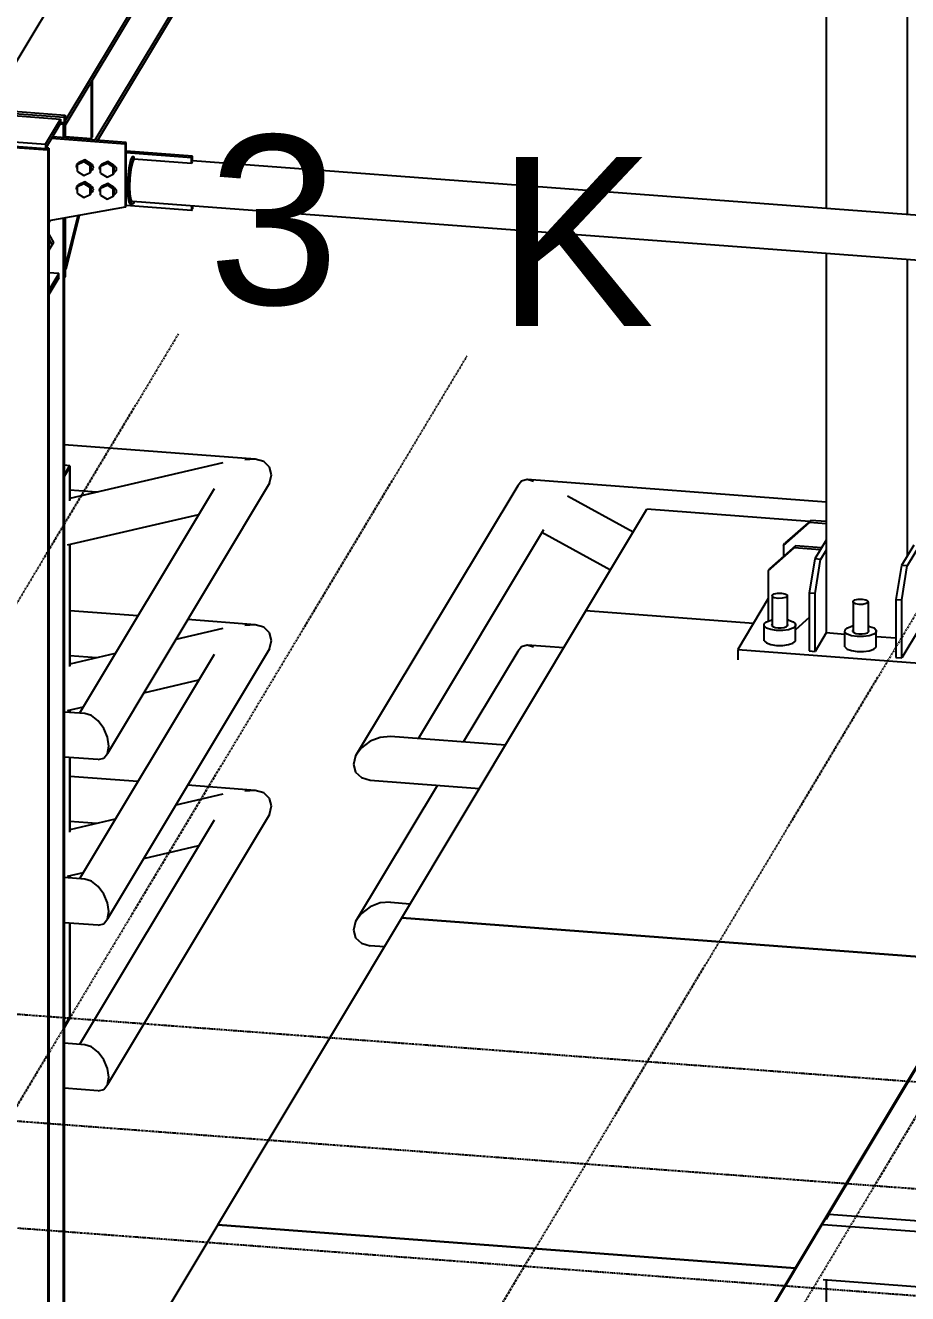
# Model space of a CAD drawing. Header units: millimetres. Extents: x -57554 to 16546, y 2142 to 98430.
# Drawn here: x -45402 to -43908, y 93342 to 95490 of the extents above; entities that cross this region are included whole.
import ezdxf

# ---------------------------------------------------------------- set-up
doc = ezdxf.new("R2010")
doc.units = ezdxf.units.MM
doc.linetypes.add('DXK_LINE_DOT3', pattern=[5.9187, 2.979, -0.9799, 0.9799, -0.9799])
doc.styles.add('Arial', font='ARIAL.TTF', dxfattribs={"height": 0.2})

msp = doc.modelspace()

# ---------------------------------------------------------------- linework, layer by layer
at = {"color": 2, "linetype": 'Continuous'}
for p, q in [((-44048.1, 97712.1), (-45466.3, 95348.2)), ((-45334.7, 95329), (-43911.1, 97701.8)), ((-45334.7, 95321), (-43911.1, 97693.9)), ((-44640.8, 96369.2), (-45284.6, 95296)), ((-44636.2, 96368.9), (-45280, 95295.7)), ((-44046, 96028.6), (-44046, 95180.2)), ((-43909, 96018.3), (-43909, 95169.9)), ((-45290.6, 95394.5), (-45290.6, 95298.3)), ((-45289, 95397.2), (-45289, 95301.1)), ((-45473.7, 95345.2), (-45336.8, 95334.9)), ((-45471.6, 95348.6), (-45334.7, 95338.3)), ((-45469.9, 95341.2), (-45342.7, 95331.6)), ((-45336.8, 95334.9), (-45334.7, 95338.3)), ((-45336.8, 95334.9), (-45336.8, 95300)), ((-45334.7, 95338.3), (-45334.7, 95299.8)), ((-45368.3, 95289), (-45342.7, 95331.6)), ((-45368.3, 95281.5), (-45342.7, 95324.1)), ((-45338.5, 95322.6), (-45343.4, 95322.9)), ((-45342.7, 95331.6), (-45342.7, 95324.1)), ((-45336.8, 95325.5), (-45342.7, 95326)), ((-45336.8, 95325.5), (-45338.5, 95322.6)), ((-45338.5, 95322.6), (-45338.5, 95300.1)), ((-45336.8, 95325.5), (-45336.8, 95300)), ((-45334.7, 95321), (-45334.7, 95329)), ((-45495.4, 95298.6), (-45368.3, 95289)), ((-45233, 95289.3), (-45358, 95298.7)), ((-45231.4, 95292), (-45356.3, 95301.5)), ((-45290.6, 95298.3), (-45334.7, 95301.7)), ((-45290.6, 95298.3), (-45289, 95301.1)), ((-45233, 95289.3), (-45231.4, 95292)), ((-45231.4, 95185.4), (-45231.4, 95292)), ((-45501.4, 95289.7), (-45364.4, 95279.4)), ((-45368.3, 95281.5), (-45495.4, 95291.1)), ((-45368.3, 95289), (-45368.3, 95281.5)), ((-45362.6, 95282.4), (-45367.5, 95282.7)), ((-45364.4, 95279.4), (-45362.6, 95282.4)), ((-45364.4, 95279.4), (-45364.4, 92165.4)), ((-45362.6, 95282.4), (-45362.6, 92168.4)), ((-45233, 95289.3), (-45233, 95182.7)), ((-45119.2, 95268.7), (-45231.4, 95277.2)), ((-45120.8, 95265.9), (-45231.4, 95274.3)), ((-45224.2, 95262), (-45227.1, 95248.4)), ((-45221.6, 95268.6), (-45224.2, 95262)), ((-45224.1, 95248.2), (-45221.2, 95261.8)), ((-45220.8, 95258.1), (-45223.4, 95246.1)), ((-45221.6, 95268.6), (-45218.6, 95268.4)), ((-45221.2, 95261.8), (-45218.6, 95268.4)), ((-45218.4, 95264.5), (-45220.8, 95258.1)), ((-45218.6, 95268.4), (-45218.6, 95263.7)), ((-45218.6, 95264.5), (-45218.6, 95263.7)), ((-45218.6, 95264.5), (-45120.8, 95257.1)), ((-45120.8, 95265.9), (-45119.2, 95268.7)), ((-45120.8, 95257.1), (-45120.8, 95265.9)), ((-45120.8, 95257.1), (-45119.2, 95259.9)), ((-45119.2, 95259.9), (-45119.2, 95268.7)), ((-42043.9, 95029.4), (-45119.2, 95261)), ((-45229, 95232.1), (-45229.7, 95215.6)), ((-45227.1, 95248.4), (-45229, 95232.1)), ((-45226.8, 95215.4), (-45226.1, 95231.9)), ((-45226.1, 95231.9), (-45224.1, 95248.2)), ((-45225.1, 95231.7), (-45225.7, 95217.1)), ((-45223.4, 95246.1), (-45225.1, 95231.7)), ((-45229.7, 95215.6), (-45229, 95201.3)), ((-45229.7, 95215.6), (-45226.8, 95215.4)), ((-45226.1, 95201.1), (-45226.8, 95215.4)), ((-45225.7, 95217.1), (-45225.1, 95204.5)), ((-45233, 95182.7), (-45231.4, 95185.4)), ((-45120.8, 95177.1), (-45231.4, 95185.4)), ((-45229, 95201.3), (-45227.1, 95191.5)), ((-45227.1, 95191.5), (-45224.2, 95187.6)), ((-45224.1, 95191.3), (-45226.1, 95201.1)), ((-45225.1, 95204.5), (-45223.4, 95195.8)), ((-45224.2, 95187.6), (-45221.2, 95187.4)), ((-45221.2, 95187.4), (-45224.1, 95191.3)), ((-45223.4, 95195.8), (-45220.8, 95192.4)), ((-45218.6, 95189.4), (-45221.2, 95187.4)), ((-41951.9, 94946.2), (-45220.8, 95192.4)), ((-45218.6, 95192.2), (-45218.6, 95189.4)), ((-45120.8, 95184.8), (-45120.8, 95177.1)), ((-45119.2, 95184.7), (-45119.2, 95179.9)), ((-45233, 95182.7), (-45362.6, 95159.2)), ((-45338.5, 95163.6), (-45338.5, 92208.6)), ((-45336.8, 95163.9), (-45336.8, 95060.9)), ((-45336.8, 95163.9), (-45336.8, 92211.5)), ((-45313.6, 95168.1), (-45334.7, 95082.7)), ((-45334.7, 95164.3), (-45334.7, 95064.3)), ((-45311.3, 95168.5), (-45333.9, 95077)), ((-45120.8, 95177.1), (-45119.2, 95179.9)), ((-44046, 95103.9), (-44046, 94461.3)), ((-45333.9, 95077), (-45334.7, 95082.7)), ((-45333.9, 95077), (-45334.7, 95077.1)), ((-43909, 95093.6), (-43909, 94591.3)), ((-45345.6, 95070.3), (-45362.6, 95071.6)), ((-45345.6, 95070.3), (-45362.6, 95042)), ((-45345.6, 95062.9), (-45362.6, 95034.5)), ((-45345.6, 95062.9), (-45345.6, 95070.3)), ((-45336.8, 95060.9), (-45334.7, 95064.3)), ((-45013.2, 94755.8), (-45336.8, 94780.2)), ((-45013.2, 94755.8), (-45030.4, 94754.6)), ((-44998.5, 94751.5), (-45013.2, 94755.8)), ((-45327.6, 94744.6), (-45336.8, 94745.3)), ((-45327.6, 94744.6), (-45336.8, 94729.3)), ((-45327.6, 94743.2), (-45336.8, 94727.9)), ((-45327.6, 94741.8), (-45336.8, 94726.5)), ((-45327.6, 94741.8), (-45327.6, 94744.6)), ((-45326.9, 94744.3), (-45327.6, 94744.3)), ((-45327.6, 94743.2), (-45326.9, 94744.3)), ((-45327.6, 94743.2), (-45327.6, 94685.2)), ((-45327.6, 94743.2), (-45327.6, 94685.2)), ((-45067.6, 94749.4), (-45326.9, 94689.1)), ((-45326.9, 94744.3), (-45326.9, 94686)), ((-44988.7, 94742.2), (-44998.5, 94751.5)), ((-44985.3, 94729.4), (-44988.7, 94742.2)), ((-44988.7, 94714.9), (-45263.2, 94257.4)), ((-44988.7, 94714.9), (-44985.3, 94729.4)), ((-44562.1, 94718.6), (-44568.4, 94710.5)), ((-44552.6, 94721.1), (-44562.1, 94718.6)), ((-44046, 94683), (-44552.6, 94721.1)), ((-44541.4, 94717.7), (-44552.6, 94721.1)), ((-45281.4, 94699.7), (-45326.9, 94703.2)), ((-45082.6, 94705.6), (-45310.6, 94325.5)), ((-44568.4, 94710.5), (-44842.9, 94253)), ((-44372.8, 94632.1), (-44483.8, 94693.2)), ((-44452.8, 94498.7), (-44349.4, 94671)), ((-44074, 94650.2), (-44349.4, 94671)), ((-45108.9, 94661.7), (-45331.7, 94610)), ((-44118.1, 94609.7), (-44074, 94648.5)), ((-44072, 94652), (-44116, 94613.2)), ((-44074, 94648.5), (-44072, 94652)), ((-44046, 94646.4), (-44074, 94648.5)), ((-44046, 94650), (-44072, 94652)), ((-44524.7, 94636.3), (-44737.1, 94282.3)), ((-44411.3, 94567.8), (-44527.5, 94631.7)), ((-45327.6, 94610.9), (-45327.6, 94404.6)), ((-45327.6, 94610.9), (-45327.6, 94404.6)), ((-45326.9, 94611.1), (-45326.9, 94405.5)), ((-44143.9, 94566.6), (-44099.9, 94605.4)), ((-44097.8, 94608.8), (-44141.9, 94570.1)), ((-44118.1, 94609.7), (-44116, 94613.2)), ((-44118.1, 94609.7), (-44118.1, 94591)), ((-44099.9, 94605.4), (-44097.8, 94608.8)), ((-44055.9, 94602.1), (-44099.9, 94605.4)), ((-44053.8, 94605.5), (-44097.8, 94608.8)), ((-44046, 94618.6), (-44065.1, 94586.7)), ((-44055.9, 94602.1), (-44053.8, 94605.5)), ((-43897.7, 94610.2), (-43918.4, 94575.7)), ((-43887.9, 94609.4), (-43908.6, 94574.9)), ((-44065.1, 94586.7), (-44074.5, 94529)), ((-44055.3, 94586), (-44065.1, 94586.7)), ((-44064.7, 94528.3), (-44055.3, 94586)), ((-44046, 94601.6), (-44055.3, 94586)), ((-44143.9, 94566.6), (-44141.9, 94570.1)), ((-44143.9, 94566.6), (-44143.9, 94481.3)), ((-43918.4, 94575.7), (-43927.7, 94518)), ((-43908.6, 94574.9), (-43918.4, 94575.7)), ((-43918, 94517.3), (-43908.6, 94574.9)), ((-44143.9, 94519.5), (-44195.7, 94433.3)), ((-44137.2, 94525.4), (-44134.2, 94527.5)), ((-44136.9, 94523), (-44137.2, 94525.4)), ((-44137.2, 94525.4), (-44137.2, 94473.1)), ((-44133.2, 94521), (-44136.9, 94523)), ((-44134.2, 94527.5), (-44128.5, 94528.8)), ((-44127.2, 94520), (-44133.2, 94521)), ((-44128.5, 94528.8), (-44121.8, 94529)), ((-44120.5, 94520.1), (-44127.2, 94520)), ((-44121.8, 94529), (-44115.8, 94527.9)), ((-44114.9, 94521.4), (-44120.5, 94520.1)), ((-44115.8, 94527.9), (-44112.2, 94525.9)), ((-44111.8, 94523.5), (-44114.9, 94521.4)), ((-44112.2, 94525.9), (-44111.8, 94523.5)), ((-44111.8, 94523.5), (-44111.8, 94473.1)), ((-44064.7, 94528.3), (-44074.5, 94529)), ((-44074.5, 94529), (-44074.5, 94430.9)), ((-44064.7, 94430.1), (-44064.7, 94528.3)), ((-43997.2, 94517.2), (-43991.6, 94518.5)), ((-43991.6, 94518.5), (-43984.9, 94518.7)), ((-43984.9, 94518.7), (-43978.9, 94517.6)), ((-45211.8, 94490.2), (-45326.9, 94498.9)), ((-44764.6, 93978.9), (-44452.8, 94498.7)), ((-44169.2, 94477.4), (-44452.8, 94498.7)), ((-44169.2, 94477.4), (-44452.8, 94498.7)), ((-44000.3, 94515.1), (-43997.2, 94517.2)), ((-44000, 94512.7), (-44000.3, 94515.1)), ((-44000.3, 94515.1), (-44000.3, 94462.8)), ((-43996.3, 94510.7), (-44000, 94512.7)), ((-43990.3, 94509.6), (-43996.3, 94510.7)), ((-43983.6, 94509.8), (-43990.3, 94509.6)), ((-43977.9, 94511.1), (-43983.6, 94509.8)), ((-43978.9, 94517.6), (-43975.2, 94515.6)), ((-43974.9, 94513.2), (-43977.9, 94511.1)), ((-43975.2, 94515.6), (-43974.9, 94513.2)), ((-43974.9, 94513.2), (-43974.9, 94462.8)), ((-43927.7, 94518), (-43918, 94517.3)), ((-43927.7, 94518), (-43927.7, 94419.8)), ((-43918, 94419.1), (-43918, 94517.3)), ((-45013.2, 94475.3), (-45127.4, 94483.9)), ((-45013.2, 94475.3), (-45030.4, 94474)), ((-44998.5, 94470.9), (-45013.2, 94475.3)), ((-44151.1, 94473.2), (-44150.9, 94476.9)), ((-44150.9, 94476.9), (-44146.8, 94480.3)), ((-44146.8, 94480.3), (-44139.2, 94482.9)), ((-44137.2, 94483.2), (-44139.2, 94482.9)), ((-44138.2, 94475.9), (-44138.3, 94474)), ((-44137.2, 94476.7), (-44138.2, 94475.9)), ((-44109.2, 94482.8), (-44111.8, 94483.2)), ((-44110.8, 94475.8), (-44111.8, 94476.7)), ((-44110.8, 94473.9), (-44110.8, 94475.8)), ((-44109.2, 94482.8), (-44101.9, 94480.1)), ((-44101.9, 94480.1), (-44098, 94476.6)), ((-44098, 94476.6), (-44098.1, 94472.9)), ((-44074.5, 94487.5), (-44098, 94466.8)), ((-44098, 94451.4), (-44098, 94476.6)), ((-45067.6, 94468.8), (-45147.5, 94450.3)), ((-44988.7, 94461.6), (-44998.5, 94470.9)), ((-44985.3, 94448.8), (-44988.7, 94461.6)), ((-44147.2, 94469.7), (-44151.1, 94473.2)), ((-44151.1, 94447.9), (-44151.1, 94473.2)), ((-44139.8, 94467), (-44147.2, 94469.7)), ((-44130.1, 94465.5), (-44139.8, 94467)), ((-44138.3, 94474), (-44136.3, 94472.2)), ((-44136.3, 94472.2), (-44132.5, 94470.8)), ((-44132.5, 94470.8), (-44127.4, 94470.1)), ((-44119.6, 94465.5), (-44130.1, 94465.5)), ((-44127.4, 94470.1), (-44122, 94470)), ((-44122, 94470), (-44116.9, 94470.7)), ((-44109.8, 94466.9), (-44119.6, 94465.5)), ((-44116.9, 94470.7), (-44113, 94472.1)), ((-44113, 94472.1), (-44110.8, 94473.9)), ((-44102.3, 94469.5), (-44109.8, 94466.9)), ((-44098.1, 94472.9), (-44102.3, 94469.5)), ((-44046, 94461.3), (-44064.7, 94430.1)), ((-44014.1, 94458.9), (-44046, 94461.3)), ((-44014.1, 94462.8), (-44014, 94466.6)), ((-44010.2, 94459.4), (-44014.1, 94462.8)), ((-44014.1, 94437.6), (-44014.1, 94462.8)), ((-44014, 94466.6), (-44009.8, 94470)), ((-44002.9, 94456.7), (-44010.2, 94459.4)), ((-44009.8, 94470), (-44002.3, 94472.6)), ((-43993.2, 94455.2), (-44002.9, 94456.7)), ((-44000.3, 94472.9), (-44002.3, 94472.6)), ((-44001.3, 94465.6), (-44001.4, 94463.7)), ((-44001.4, 94463.7), (-43999.3, 94461.9)), ((-44000.3, 94466.4), (-44001.3, 94465.6)), ((-43999.3, 94461.9), (-43995.5, 94460.5)), ((-43995.5, 94460.5), (-43990.5, 94459.7)), ((-43982.7, 94455.2), (-43993.2, 94455.2)), ((-43990.5, 94459.7), (-43985, 94459.7)), ((-43985, 94459.7), (-43980, 94460.4)), ((-43972.9, 94456.6), (-43982.7, 94455.2)), ((-43980, 94460.4), (-43976.1, 94461.8)), ((-43976.1, 94461.8), (-43973.9, 94463.6)), ((-43972.3, 94472.5), (-43974.9, 94472.9)), ((-43973.8, 94465.5), (-43974.9, 94466.4)), ((-43973.9, 94463.6), (-43973.8, 94465.5)), ((-43965.3, 94459.2), (-43972.9, 94456.6)), ((-43972.3, 94472.5), (-43964.9, 94469.8)), ((-43961.2, 94462.6), (-43965.3, 94459.2)), ((-43964.9, 94469.8), (-43961, 94466.3)), ((-43961, 94466.3), (-43961.2, 94462.6)), ((-43961, 94441.1), (-43961, 94466.3)), ((-43927.7, 94452.4), (-43961, 94454.9)), ((-43887.9, 94469.1), (-43918, 94419.1)), ((-44988.7, 94434.4), (-45263.2, 93976.9)), ((-44988.7, 94434.4), (-44985.3, 94448.8)), ((-44562.1, 94438.1), (-44568.4, 94430)), ((-44552.6, 94440.6), (-44562.1, 94438.1)), ((-44490.4, 94435.9), (-44552.6, 94440.6)), ((-44541.4, 94437.2), (-44552.6, 94440.6)), ((-44195.7, 94433.3), (-43804.4, 94403.8)), ((-44195.7, 94433.3), (-44195.7, 94416)), ((-44151.1, 94447.9), (-44147.2, 94444.4)), ((-44147.2, 94444.4), (-44139.8, 94441.8)), ((-44139.8, 94441.8), (-44130.1, 94440.3)), ((-44130.1, 94440.3), (-44119.6, 94440.3)), ((-44119.6, 94440.3), (-44109.8, 94441.6)), ((-44109.8, 94441.6), (-44102.3, 94444.2)), ((-44102.3, 94444.2), (-44098.1, 94447.7)), ((-44098.1, 94447.7), (-44098, 94451.4)), ((-44014.1, 94437.6), (-44010.2, 94434.1)), ((-44010.2, 94434.1), (-44002.9, 94431.5)), ((-43972.9, 94431.3), (-43965.3, 94433.9)), ((-43965.3, 94433.9), (-43961.2, 94437.4)), ((-43961.2, 94437.4), (-43961, 94441.1)), ((-45250, 94426.5), (-45326.9, 94408.6)), ((-45281.4, 94419.2), (-45326.9, 94422.6)), ((-45082.6, 94425), (-45310.6, 94044.9)), ((-44568.4, 94430), (-44660.5, 94276.5)), ((-44074.5, 94430.9), (-44064.7, 94430.1)), ((-44002.9, 94431.5), (-43993.2, 94430)), ((-43993.2, 94430), (-43982.7, 94429.9)), ((-43982.7, 94429.9), (-43972.9, 94431.3)), ((-43927.7, 94419.8), (-43918, 94419.1)), ((-45108.9, 94381.2), (-45202, 94359.6)), ((-45301.5, 94324.8), (-45336.8, 94327.4)), ((-45304.4, 94335.7), (-45331.7, 94329.4)), ((-45327.6, 94330.4), (-45327.6, 94326.7)), ((-45327.6, 94330.4), (-45327.6, 94326.7)), ((-45326.9, 94330.5), (-45326.9, 94326.7)), ((-45290.3, 94321.4), (-45301.5, 94324.8)), ((-45279.1, 94312.5), (-45290.3, 94321.4)), ((-45269.6, 94299.6), (-45279.1, 94312.5)), ((-45263.2, 94284.6), (-45269.6, 94299.6)), ((-45261, 94269.8), (-45263.2, 94284.6)), ((-44801.2, 94284.5), (-44818.5, 94277.9)), ((-44784, 94285.8), (-44801.2, 94284.5)), ((-44589.3, 94271.1), (-44784, 94285.8)), ((-45263.2, 94257.4), (-45261, 94269.8)), ((-44833.2, 94266.8), (-44842.9, 94253)), ((-44818.5, 94277.9), (-44833.2, 94266.8)), ((-45279.1, 94246.8), (-45336.8, 94251.1)), ((-45327.6, 94250.4), (-45327.6, 94124.1)), ((-45327.6, 94250.4), (-45327.6, 94124.1)), ((-45326.9, 94250.4), (-45326.9, 94125)), ((-45279.1, 94246.8), (-45269.6, 94249.3)), ((-45269.6, 94249.3), (-45263.2, 94257.4)), ((-44842.9, 94253), (-44846.4, 94238.6)), ((-45211.8, 94209.7), (-45326.9, 94218.4)), ((-44846.4, 94238.6), (-44842.9, 94225.7)), ((-44842.9, 94225.7), (-44833.2, 94216.4)), ((-45013.2, 94194.7), (-45127.4, 94203.3)), ((-44704.3, 94203.5), (-44842.9, 93972.4)), ((-44833.2, 94216.4), (-44818.5, 94212.1)), ((-44818.5, 94212.1), (-44633.1, 94198.1)), ((-45067.6, 94188.3), (-45147.5, 94169.7)), ((-45013.2, 94194.7), (-45030.4, 94193.5)), ((-44998.5, 94190.4), (-45013.2, 94194.7)), ((-44988.7, 94181.1), (-44998.5, 94190.4)), ((-44985.3, 94168.3), (-44988.7, 94181.1)), ((-44988.7, 94153.9), (-45263.2, 93696.3)), ((-44988.7, 94153.9), (-44985.3, 94168.3)), ((-45250, 94145.9), (-45326.9, 94128.1)), ((-45281.4, 94138.6), (-45326.9, 94142.1)), ((-45082.6, 94144.5), (-45310.6, 93764.4)), ((-45108.9, 94100.6), (-45202, 94079)), ((-45301.5, 94044.2), (-45336.8, 94046.9)), ((-45304.4, 94055.2), (-45331.7, 94048.9)), ((-45327.6, 94049.8), (-45327.6, 94046.2)), ((-45327.6, 94049.8), (-45327.6, 94046.2)), ((-45326.9, 94050), (-45326.9, 94046.1)), ((-45290.3, 94040.8), (-45301.5, 94044.2)), ((-45279.1, 94032), (-45290.3, 94040.8)), ((-45269.6, 94019.1), (-45279.1, 94032)), ((-45263.2, 94004.1), (-45269.6, 94019.1)), ((-45261, 93989.3), (-45263.2, 94004.1)), ((-44801.2, 94004), (-44818.5, 93997.3)), ((-44784, 94005.3), (-44801.2, 94004)), ((-44784, 94005.3), (-44750.3, 94002.7)), ((-45263.2, 93976.9), (-45261, 93989.3)), ((-44833.2, 93986.2), (-44842.9, 93972.4)), ((-44818.5, 93997.3), (-44833.2, 93986.2)), ((-44046.4, 93470.7), (-43734.5, 93990.5)), ((-45279.1, 93966.2), (-45336.8, 93970.6)), ((-45327.6, 93969.9), (-45327.6, 93810.9)), ((-45327.6, 93969.9), (-45327.6, 93810.9)), ((-45326.9, 93969.9), (-45326.9, 93809.1)), ((-45279.1, 93966.2), (-45269.6, 93968.8)), ((-45269.6, 93968.8), (-45263.2, 93976.9)), ((-45076.5, 93459.1), (-44764.6, 93978.9)), ((-44842.9, 93972.4), (-44846.4, 93958)), ((-44764.6, 93978.9), (-43786.5, 93905.2)), ((-43786.5, 93905.2), (-44764.6, 93978.9)), ((-44846.4, 93958), (-44842.9, 93945.2)), ((-44842.9, 93945.2), (-44833.2, 93935.9)), ((-44833.2, 93935.9), (-44818.5, 93931.6)), ((-44794.1, 93929.7), (-44818.5, 93931.6)), ((-43786.5, 93905.2), (-44098.3, 93385.4)), ((-43786.5, 93902.4), (-44045.9, 93470.1)), ((-45327.6, 93810.9), (-45336.8, 93795.6)), ((-45327.6, 93810.9), (-45336.8, 93795.6)), ((-45326.9, 93809.1), (-45336.8, 93792.8)), ((-45301.5, 93763.7), (-45336.8, 93766.3)), ((-45290.3, 93760.3), (-45301.5, 93763.7)), ((-45279.1, 93751.5), (-45290.3, 93760.3)), ((-45269.6, 93738.6), (-45279.1, 93751.5)), ((-45263.2, 93723.5), (-45269.6, 93738.6)), ((-45261, 93708.7), (-45263.2, 93723.5)), ((-45263.2, 93696.3), (-45261, 93708.7)), ((-45279.1, 93685.7), (-45336.8, 93690.1)), ((-45279.1, 93685.7), (-45269.6, 93688.2)), ((-45269.6, 93688.2), (-45263.2, 93696.3)), ((-44357.7, 92950.8), (-44045.9, 93470.6)), ((-44045.9, 93470.6), (-44046.4, 93470.7)), ((-44041.2, 93476.5), (-44045.9, 93468.7)), ((-44045.9, 93470.6), (-44045.9, 93467.8)), ((-43642.6, 93446.5), (-44041.2, 93476.5)), ((-45076.5, 93459.1), (-45336.8, 93025.2)), ((-45076.5, 93459.1), (-44098.3, 93385.4)), ((-44098.3, 93385.4), (-45076.5, 93459.1)), ((-43664.4, 93430), (-44051.1, 93459.1)), ((-44098.3, 93385.4), (-44410.2, 92865.6)), ((-44098.3, 93385.4), (-44098.3, 93384)), ((-44098.3, 93385.4), (-44098.3, 93384)), ((-43776.6, 93345), (-44051.1, 93365.6)), ((-44045.9, 93365.2), (-44045.9, 93141))]:
    msp.add_line(p, q, dxfattribs=at)
at = {"color": 6, "linetype": 'Continuous'}
for p, q in [((-45315.7, 95252), (-45315.1, 95254.5)), ((-45315.1, 95249.5), (-45315.7, 95252)), ((-45315.1, 95254.5), (-45313.7, 95256.5)), ((-45313.9, 95247.6), (-45315.1, 95249.5)), ((-45313.9, 95254.9), (-45303.2, 95260)), ((-45313.9, 95254.9), (-45312.2, 95257.7)), ((-45313.9, 95243), (-45313.9, 95254.9)), ((-45313.7, 95256.5), (-45312.6, 95257.1)), ((-45301.5, 95262.8), (-45312.2, 95257.7)), ((-45303.2, 95260), (-45301.5, 95262.8)), ((-45303.2, 95260), (-45292.4, 95253.3)), ((-45290.7, 95256.1), (-45301.5, 95262.8)), ((-45292.4, 95253.3), (-45290.7, 95256.1)), ((-45292.4, 95241.4), (-45292.4, 95253.3)), ((-45290.7, 95244.2), (-45290.7, 95256.1)), ((-45290.7, 95255.7), (-45289.3, 95254.7)), ((-45289.3, 95254.7), (-45287.8, 95252.4)), ((-45287.8, 95252.4), (-45287.3, 95249.9)), ((-45287.3, 95249.9), (-45287.8, 95247.4)), ((-45276.5, 95249.1), (-45276, 95251.5)), ((-45276, 95246.5), (-45276.5, 95249.1)), ((-45276, 95251.5), (-45274.5, 95253.5)), ((-45274.8, 95252), (-45264, 95257.1)), ((-45274.8, 95252), (-45273.1, 95254.7)), ((-45274.8, 95240.1), (-45274.8, 95252)), ((-45274.5, 95253.5), (-45273.5, 95254.1)), ((-45262.4, 95259.9), (-45273.1, 95254.7)), ((-45264, 95257.1), (-45262.4, 95259.9)), ((-45264, 95257.1), (-45253.3, 95250.4)), ((-45251.6, 95253.1), (-45262.4, 95259.9)), ((-45253.3, 95250.4), (-45251.6, 95253.1)), ((-45253.3, 95238.5), (-45253.3, 95250.4)), ((-45251.6, 95241.2), (-45251.6, 95253.1)), ((-45251.6, 95252.7), (-45250.2, 95251.7)), ((-45250.2, 95251.7), (-45248.7, 95249.5)), ((-45248.7, 95249.5), (-45248.2, 95246.9)), ((-45313.9, 95243), (-45303.2, 95236.3)), ((-45303.2, 95236.3), (-45292.4, 95241.4)), ((-45292.4, 95241.4), (-45290.7, 95244.2)), ((-45289.3, 95245.4), (-45290.7, 95244.6)), ((-45287.8, 95247.4), (-45289.3, 95245.4)), ((-45274.8, 95244.7), (-45276, 95246.5)), ((-45274.8, 95240.1), (-45264, 95233.3)), ((-45264, 95233.3), (-45253.3, 95238.5)), ((-45253.3, 95238.5), (-45251.6, 95241.2)), ((-45250.2, 95242.4), (-45251.6, 95241.6)), ((-45248.7, 95244.5), (-45250.2, 95242.4)), ((-45248.2, 95246.9), (-45248.7, 95244.5)), ((-45315.7, 95214.6), (-45315.1, 95217.1)), ((-45315.1, 95212.1), (-45315.7, 95214.6)), ((-45315.1, 95217.1), (-45313.7, 95219.1)), ((-45313.9, 95210.2), (-45315.1, 95212.1)), ((-45313.9, 95217.5), (-45303.2, 95222.6)), ((-45313.9, 95217.5), (-45312.2, 95220.3)), ((-45313.9, 95205.6), (-45313.9, 95217.5)), ((-45313.9, 95205.6), (-45303.2, 95198.9)), ((-45313.7, 95219.1), (-45312.6, 95219.7)), ((-45301.5, 95225.4), (-45312.2, 95220.3)), ((-45303.2, 95222.6), (-45301.5, 95225.4)), ((-45303.2, 95222.6), (-45292.4, 95215.9)), ((-45290.7, 95218.7), (-45301.5, 95225.4)), ((-45292.4, 95215.9), (-45290.7, 95218.7)), ((-45292.4, 95204), (-45292.4, 95215.9)), ((-45292.4, 95204), (-45290.7, 95206.8)), ((-45290.7, 95206.8), (-45290.7, 95218.7)), ((-45290.7, 95218.3), (-45289.3, 95217.2)), ((-45289.3, 95208), (-45290.7, 95207.2)), ((-45289.3, 95217.2), (-45287.8, 95215)), ((-45287.8, 95210), (-45289.3, 95208)), ((-45287.8, 95215), (-45287.3, 95212.5)), ((-45287.3, 95212.5), (-45287.8, 95210)), ((-45276.5, 95211.7), (-45276, 95214.1)), ((-45276, 95209.1), (-45276.5, 95211.7)), ((-45276, 95214.1), (-45274.5, 95216.1)), ((-45274.8, 95207.2), (-45276, 95209.1)), ((-45274.8, 95214.6), (-45264, 95219.7)), ((-45274.8, 95214.6), (-45273.1, 95217.3)), ((-45274.8, 95202.7), (-45274.8, 95214.6)), ((-45274.5, 95216.1), (-45273.5, 95216.7)), ((-45262.4, 95222.5), (-45273.1, 95217.3)), ((-45264, 95219.7), (-45262.4, 95222.5)), ((-45264, 95219.7), (-45253.3, 95212.9)), ((-45251.6, 95215.7), (-45262.4, 95222.5)), ((-45253.3, 95212.9), (-45251.6, 95215.7)), ((-45253.3, 95201.1), (-45253.3, 95212.9)), ((-45251.6, 95203.8), (-45251.6, 95215.7)), ((-45251.6, 95215.3), (-45250.2, 95214.3)), ((-45250.2, 95214.3), (-45248.7, 95212.1)), ((-45248.7, 95207.1), (-45250.2, 95205)), ((-45248.7, 95212.1), (-45248.2, 95209.5)), ((-45248.2, 95209.5), (-45248.7, 95207.1)), ((-45303.2, 95198.9), (-45292.4, 95204)), ((-45274.8, 95202.7), (-45264, 95195.9)), ((-45264, 95195.9), (-45253.3, 95201.1)), ((-45253.3, 95201.1), (-45251.6, 95203.8)), ((-45250.2, 95205), (-45251.6, 95204.2)), ((-45362.6, 95156.6), (-45360.7, 95159.6)), ((-45362.2, 95157.4), (-45362.6, 95156.7)), ((-45360.9, 95159.5), (-45362.2, 95157.4)), ((-45362.6, 95136), (-45362.2, 95135.9)), ((-45362.6, 95135.2), (-45362.2, 95135.9)), ((-45356.7, 95119.3), (-45362.6, 95129.6)), ((-45362.6, 95128.2), (-45361.5, 95125.8)), ((-45362, 95123.3), (-45362.6, 95125.6)), ((-45362.6, 95121), (-45362, 95123.3)), ((-45361.5, 95120.6), (-45362.6, 95118.5)), ((-45362.2, 95135.9), (-45354.6, 95122.7)), ((-45354.6, 95122.7), (-45362.2, 95110.7)), ((-45361.5, 95125.8), (-45361, 95123.2)), ((-45361, 95123.2), (-45361.5, 95120.6)), ((-45354.6, 95122.7), (-45356.7, 95119.3)), ((-45356.7, 95119.3), (-45362.6, 95109.8)), ((-45362.2, 95110.7), (-45362.6, 95109.9))]:
    msp.add_line(p, q, dxfattribs=at)
at = {"color": 1, "linetype": 'DXK_LINE_DOT3'}
for p, q in [((-48152.4, 89951.7), (-45143, 94967.8)), ((-47663.3, 89914.9), (-44653.9, 94931)), ((-46685.1, 89841.2), (-43675.7, 94857.3)), ((-46196.1, 89804.4), (-43186.7, 94820.5)), ((-55607, 94583.3), (-34068.7, 92961.3)), ((-55711, 94410), (-34172.7, 92788)), ((-55814.9, 94236.7), (-34276.6, 92614.8))]:
    msp.add_line(p, q, dxfattribs=at)

# ---------------------------------------------------------------- texts
at = {"color": 5, "linetype": 'Continuous', "style": 'Arial'}
for s, p in [('3', (-45093, 95017.8)), ('K', (-44603.9, 94981))]:
    msp.add_text(s, height=286.5, dxfattribs=at).set_placement(p)

doc.saveas('drawing.dxf')
